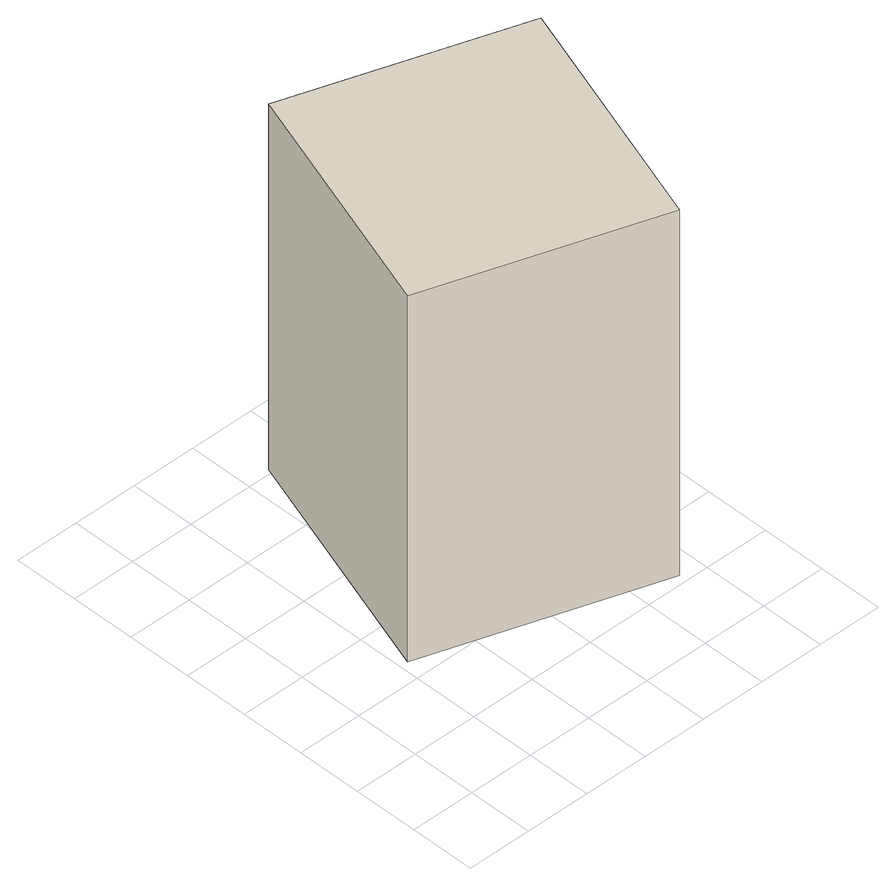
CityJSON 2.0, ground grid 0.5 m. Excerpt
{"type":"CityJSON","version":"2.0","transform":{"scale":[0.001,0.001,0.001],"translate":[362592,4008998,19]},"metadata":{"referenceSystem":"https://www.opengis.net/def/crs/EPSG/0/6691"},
"CityObjects":{
"building1":{"type":"Building","attributes":{"枝番":1,"利根川水系渡良瀬川洪水浸水想定区域（想定最大規模）.規模":"L2","利根川水系渡良瀬川洪水浸水想定区域（想定最大規模）.浸水ランク":"1","利根川水系渡良瀬川洪水浸水想定区域（想定最大規模）.浸水深":0.33,"利根川水系利根川洪水浸水想定区域（計画規模）.規模":"L1","利根川水系利根川洪水浸水想定区域（計画規模）.浸水ランク":"3","利根川水系利根川洪水浸水想定区域（計画規模）.浸水深":3.06,"利根川水系利根川洪水浸水想定区域（想定最大規模）.規模":"L2","利根川水系利根川洪水浸水想定区域（想定最大規模）.浸水ランク":"3","利根川水系利根川洪水浸水想定区域（想定最大規模）.浸水深":4.22,"BuildingDetails.prefecture":"10","BuildingDetails.city":"10207"},"geometry":[{"type":"Solid","lod":"1","boundaries":[[[[0,1,2,3]],[[2,4,5,3]],[[1,6,4,2]],[[0,7,6,1]],[[3,5,7,0]],[[4,6,7,5]]]]}]}
},
"vertices":[
[564,1154,160],[1197,3037,160],[2960,2445,160],[2327,563,160],[2960,2445,3160],[2327,563,3160],[1197,3037,3160],[564,1154,3160]
]}
